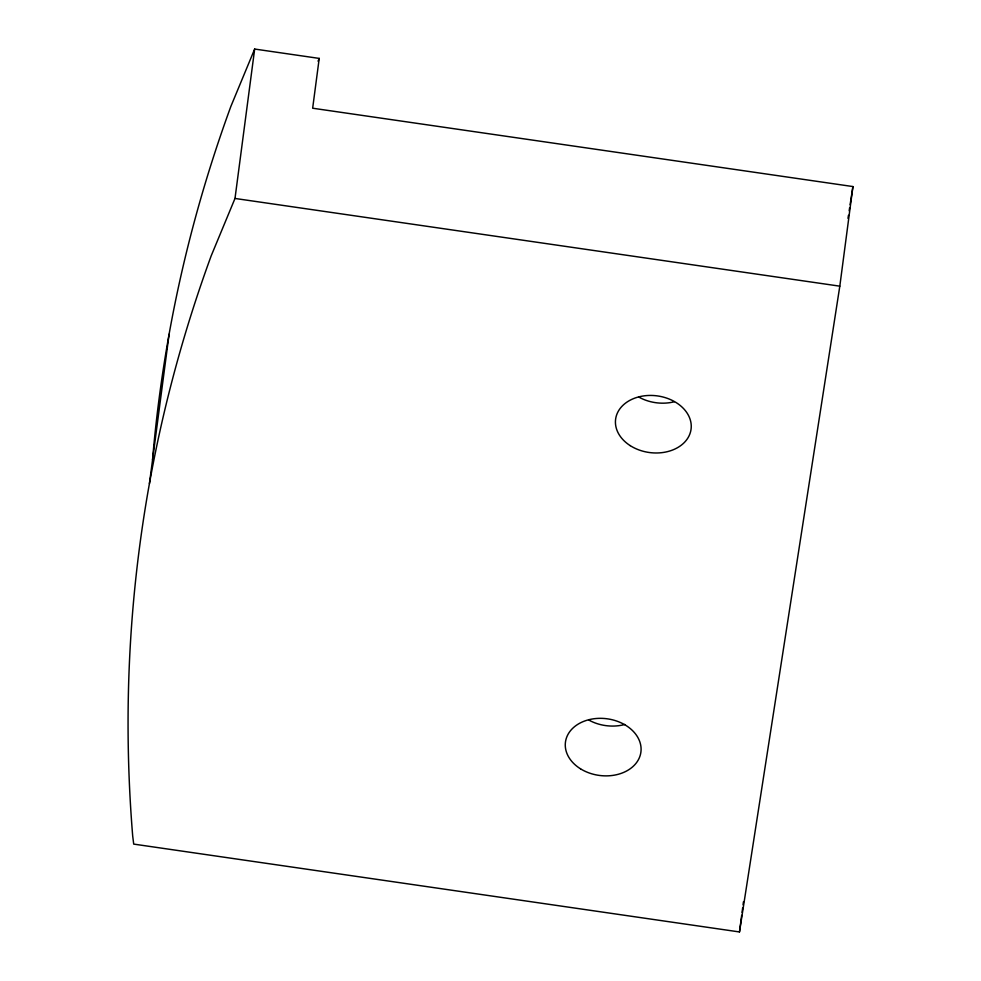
<?xml version="1.0" encoding="UTF-8"?>
<svg xmlns="http://www.w3.org/2000/svg" width="981" height="981" viewBox="0 0 981 981"><rect width="100%" height="100%" fill="white"/><g stroke="black" fill="none" stroke-linecap="round" stroke-linejoin="round"><path stroke-width="1.47" d="M149.431 483.596L169.1 334.19M234.999 198.456L254.668 49.05L319.217 58.406L312.657 108.217L852.93 186.562L839.81 286.17L739.478 931.95L133.71 844.101L132.693 836.008A2391.972 1797.008 7.5 0 1 211.185 255.845L234.999 198.456L839.81 286.17M739.478 931.95L741.673 915.347M742.065 912.33L742.666 907.805M743.058 904.789L743.451 901.772M847.989 218.322L848.467 215.293M849.166 210.756L849.632 207.739M850.11 204.71L852.93 186.562M254.668 49.05L230.854 106.439A2391.972 1797.008 7.5 0 0 152.533 459.844M318.052 61.214L319.217 58.406M624.762 724.493A38.051 28.584 7.5 0 1 589.14 720.226M674.327 401.756A38.051 28.584 7.5 0 1 638.766 397.035M630.194 445.619A38.051 28.584 7.5 0 0 690.918 430.144A38.051 28.584 7.5 0 0 638.913 396.851A38.051 28.584 7.5 0 0 630.194 445.619M580.544 768.834A38.051 28.584 7.5 0 0 640.838 752.562A38.051 28.584 7.5 0 0 588.146 719.907A38.051 28.584 7.5 0 0 580.544 768.834"/></g></svg>
